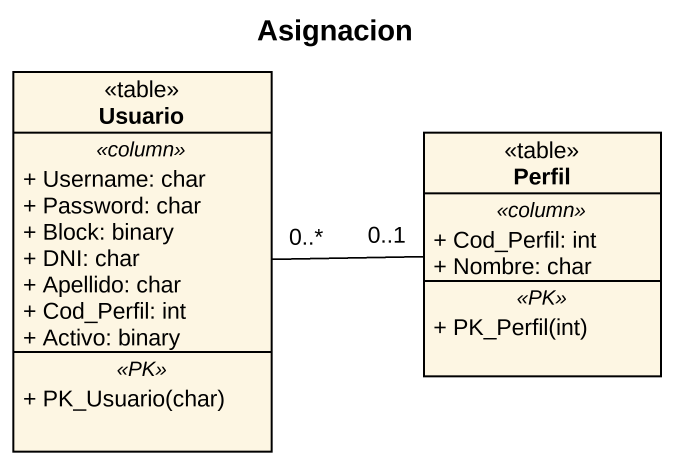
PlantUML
@startuml
title Asignacion
hide circle
hide empty members
skinparam classAttributeIconSize 0
class Usuario <<table>> {
  .. <<column>> ..
  + Username: char
  + Password: char
  + Block: binary
  + DNI: char
  + Apellido: char
  + Cod_Perfil: int
  + Activo: binary
  .. <<PK>> ..
  + PK_Usuario(char)
}
class Perfil <<table>> {
  .. <<column>> ..
  + Cod_Perfil: int
  + Nombre: char
  .. <<PK>> ..
  + PK_Perfil(int)
}
Perfil "0..1" -left- "0..*" Usuario
@enduml
